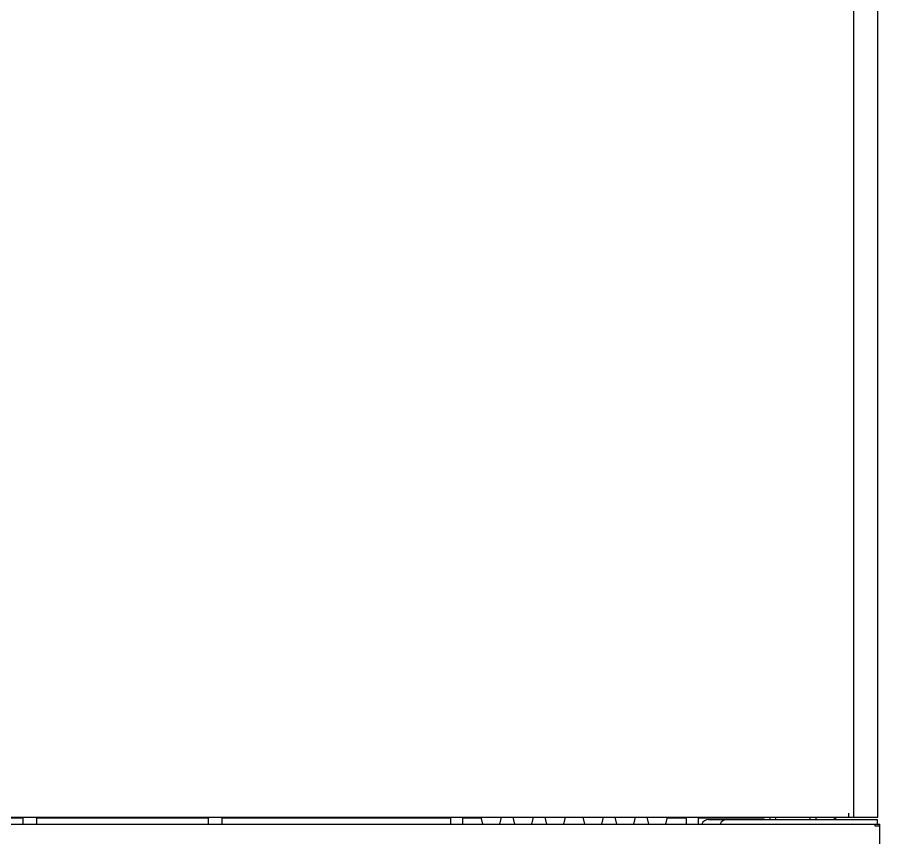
# Model space of a CAD drawing. Header units: millimetres. Extents: x 0 to 87554, y -20854 to 20404.
# Drawn here: x 80740.8 to 81117.7, y -5520.9 to -5162.2 of the extents above; entities that cross this region are included whole.
import ezdxf

# ---------------------------------------------------------------- set-up
doc = ezdxf.new("R2010")
doc.units = ezdxf.units.MM
doc.layers.get('0').update_dxf_attribs({"lineweight": 15})
for name, color, linetype in [('2403-00163_B-M4-1_0', 7, 'Continuous'), ('2403-00165_B-M5-1_0', 7, 'Continuous'), ('4209-01033_0', 7, 'Continuous'), ('4212-L0877_0', 7, 'Continuous'), ('4215-12269_9_0', 7, 'Continuous'), ('4215-12653_3_0', 7, 'Continuous'), ('4215-12657_0', 7, 'Continuous'), ('4215-12661_1_0', 7, 'Continuous'), ('4215-17085_1_0', 7, 'Continuous'), ('4215-17086_1_0', 7, 'Continuous'), ('CORNER_FITTING-2_041_0', 7, 'Continuous')]:
    doc.layers.add(name, color=color, linetype=linetype)

# ---------------------------------------------------------------- blocks, each defined once
blk = doc.blocks.new('e4tggg')
at = {"layer": '2403-00163_B-M4-1_0', "color": 87, "linetype": 'Continuous'}
for p, q in [((1125.21, -1712.2), (1125.21, -1715.2)), ((1130.41, -1712.2), (1130.41, -1715.2)), ((1228.21, -1712.2), (1228.21, -1715.2)), ((1233.41, -1712.2), (1233.41, -1715.2))]:
    blk.add_line(p, q, dxfattribs=at)
at = {"layer": '2403-00165_B-M5-1_0', "color": 87, "linetype": 'Continuous'}
for p, q in [((938.3, -1712.2), (938.3, -1715.2)), ((944.32, -1712.2), (944.32, -1715.2)), ((1019.3, -1712.2), (1019.3, -1715.2)), ((1025.32, -1712.2), (1025.32, -1715.2))]:
    blk.add_line(p, q, dxfattribs=at)
at = {"layer": '4209-01033_0', "color": 87, "linetype": 'Continuous'}
for p, q in [((1139.32, -1715.2), (1138.57, -1712.2)), ((1146.71, -1715.2), (1147.46, -1712.2)), ((1153.32, -1715.2), (1152.57, -1712.2)), ((1160.71, -1715.2), (1161.46, -1712.2)), ((1167.32, -1715.2), (1166.57, -1712.2)), ((1174.71, -1715.2), (1175.46, -1712.2)), ((1183.92, -1715.2), (1183.17, -1712.2)), ((1191.3, -1715.2), (1192.05, -1712.2)), ((1197.92, -1715.2), (1197.17, -1712.2)), ((1205.3, -1715.2), (1206.05, -1712.2)), ((1211.92, -1715.2), (1211.17, -1712.2)), ((1219.3, -1715.2), (1220.05, -1712.2))]:
    blk.add_line(p, q, dxfattribs=at)
at = {"layer": '4212-L0877_0', "color": 87, "linetype": 'Continuous'}
blk.add_arc((1291.81, -1710.2), 3, 270, 318.1357, dxfattribs=at)
at = {"layer": '4215-12269_9_0', "color": 87, "linetype": 'Continuous'}
for p, q in [((938.3, -1712.7), (918.56, -1712.7)), ((1019.3, -1712.7), (944.32, -1712.7)), ((1125.21, -1712.7), (1025.32, -1712.7)), ((1138.7, -1712.7), (1130.41, -1712.7)), ((1228.21, -1712.7), (1219.92, -1712.7)), ((1262.31, -1712.7), (1233.41, -1712.7)), ((1262.31, -1712.7), (1262.31, -1712.2))]:
    blk.add_line(p, q, dxfattribs=at)
at = {"layer": '4215-12653_3_0', "color": 87, "linetype": 'Continuous'}
for p, q in [((1312.01, -1712.2), (1312.01, -716.7)), ((1301.31, -1712.2), (1312.01, -1712.2))]:
    blk.add_line(p, q, dxfattribs=at)
at = {"layer": '4215-12657_0', "color": 87, "linetype": 'Continuous'}
for p, q in [((576.81, -1715.2), (1312.81, -1715.2)), ((1310.81, -1716.2), (1310.81, -1715.2)), ((1312.81, -1716.2), (1310.81, -1716.2)), ((1312.81, -1831.2), (1312.81, -1715.2))]:
    blk.add_line(p, q, dxfattribs=at)
at = {"layer": '4215-12661_1_0', "color": 87, "linetype": 'Continuous'}
for p, q in [((1301.31, 300.8), (1301.31, -1712.2)), ((1299.11, -1710.5), (1299.11, -1712.2)), ((587.31, -1712.2), (1301.31, -1712.2))]:
    blk.add_line(p, q, dxfattribs=at)
at = {"layer": '4215-17085_1_0', "color": 87, "linetype": 'Continuous'}
for p in [(1246.01, -1713.2), (1311.81, -1715.2)]:
    blk.add_line(p, (1311.81, -1713.2), dxfattribs=at)
blk.add_arc((1246.01, -1716.4), 3.2, 90, 157.858, dxfattribs=at)
at = {"layer": '4215-17086_1_0', "color": 87, "linetype": 'Continuous'}
blk.add_line((1238.01, -1713.2), (1246.01, -1713.2), dxfattribs=at)
blk.add_arc((1238.01, -1716.4), 3.2, 90, 157.858, dxfattribs=at)
at = {"layer": 'CORNER_FITTING-2_041_0', "color": 87, "linetype": 'Continuous'}
for p, q in [((1264.81, -1712.2), (1264.81, -1713.2)), ((1267.31, -1712.2), (1267.31, -1713.2)), ((1282.31, -1712.2), (1282.31, -1713.2)), ((1284.81, -1712.2), (1284.81, -1713.2))]:
    blk.add_line(p, q, dxfattribs=at)

msp = doc.modelspace()

# ---------------------------------------------------------------- block references
at = {"lineweight": -3}
msp.add_blockref('e4tggg', (79804.891, -3799.712), dxfattribs=at)

doc.saveas('drawing.dxf')
